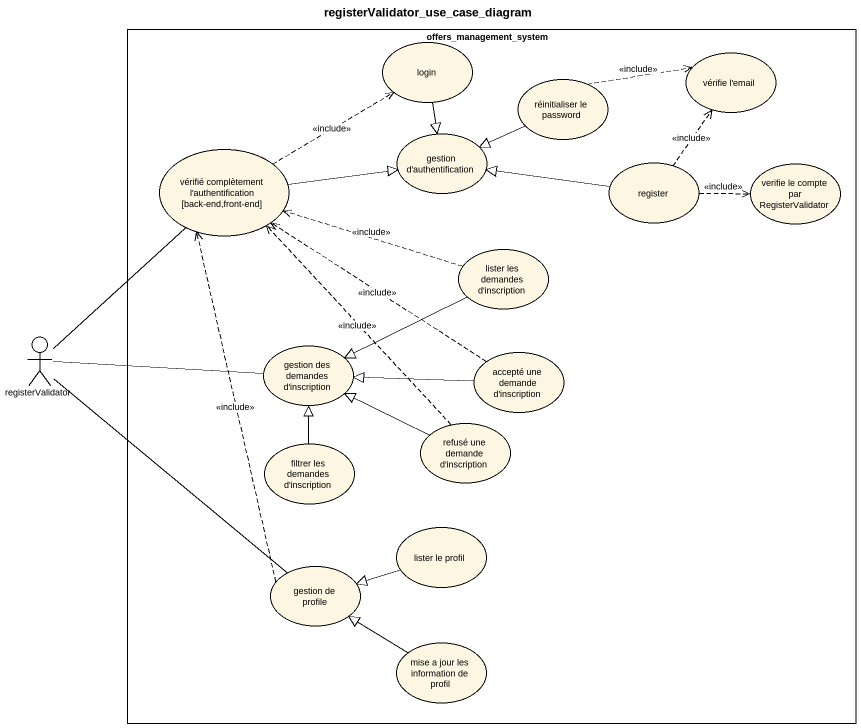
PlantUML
@startuml
title registerValidator_use_case_diagram
rectangle offers_management_system {
  usecase login
  usecase "vérifie l'email" as vérifie_l_email
  usecase "réinitialiser le password" as réinitialiser_le_password
  usecase "vérifié complètement l'authentification [back-end,front-end]" as vérifié_complètement_l
  usecase "gestion d'authentification" as gestion_d_authentification
  usecase register
  usecase "verifie le compte par RegisterValidator" as verifie_le_compte_par
  usecase "lister les demandes d'inscription" as lister_les_demandes_d
  usecase "gestion des demandes d'inscription" as gestion_des_demandes_d
  usecase "accepté une demande d'inscription" as accepté_une_demande_d
  usecase "filtrer les demandes d'inscription" as filtrer_les_demandes_d
  usecase "refusé une demande d'inscription" as refusé_une_demande_d
  usecase "lister le profil" as lister_le_profil
  usecase "gestion de profile" as gestion_de_profile
  usecase "mise a jour les information de profil" as mise_a_jour_les_information
}
actor registerValidator
login --|> gestion_d_authentification
réinitialiser_le_password .right.> vérifie_l_email : <<include>>
réinitialiser_le_password -left-|> gestion_d_authentification
vérifié_complètement_l .right.> login : <<include>>
vérifié_complètement_l -right-|> gestion_d_authentification
register .up.> vérifie_l_email : <<include>>
register -left-|> gestion_d_authentification
register .right.> verifie_le_compte_par : <<include>>
lister_les_demandes_d .left.> vérifié_complètement_l : <<include>>
lister_les_demandes_d -left-|> gestion_des_demandes_d
registerValidator -up- vérifié_complètement_l
registerValidator -right- gestion_des_demandes_d
registerValidator -- gestion_de_profile
accepté_une_demande_d .up.> vérifié_complètement_l : <<include>>
accepté_une_demande_d -left-|> gestion_des_demandes_d
filtrer_les_demandes_d -up-|> gestion_des_demandes_d
refusé_une_demande_d .up.> vérifié_complètement_l : <<include>>
refusé_une_demande_d -left-|> gestion_des_demandes_d
lister_le_profil -left-|> gestion_de_profile
gestion_de_profile .up.> vérifié_complètement_l : <<include>>
mise_a_jour_les_information -up-|> gestion_de_profile
@enduml
